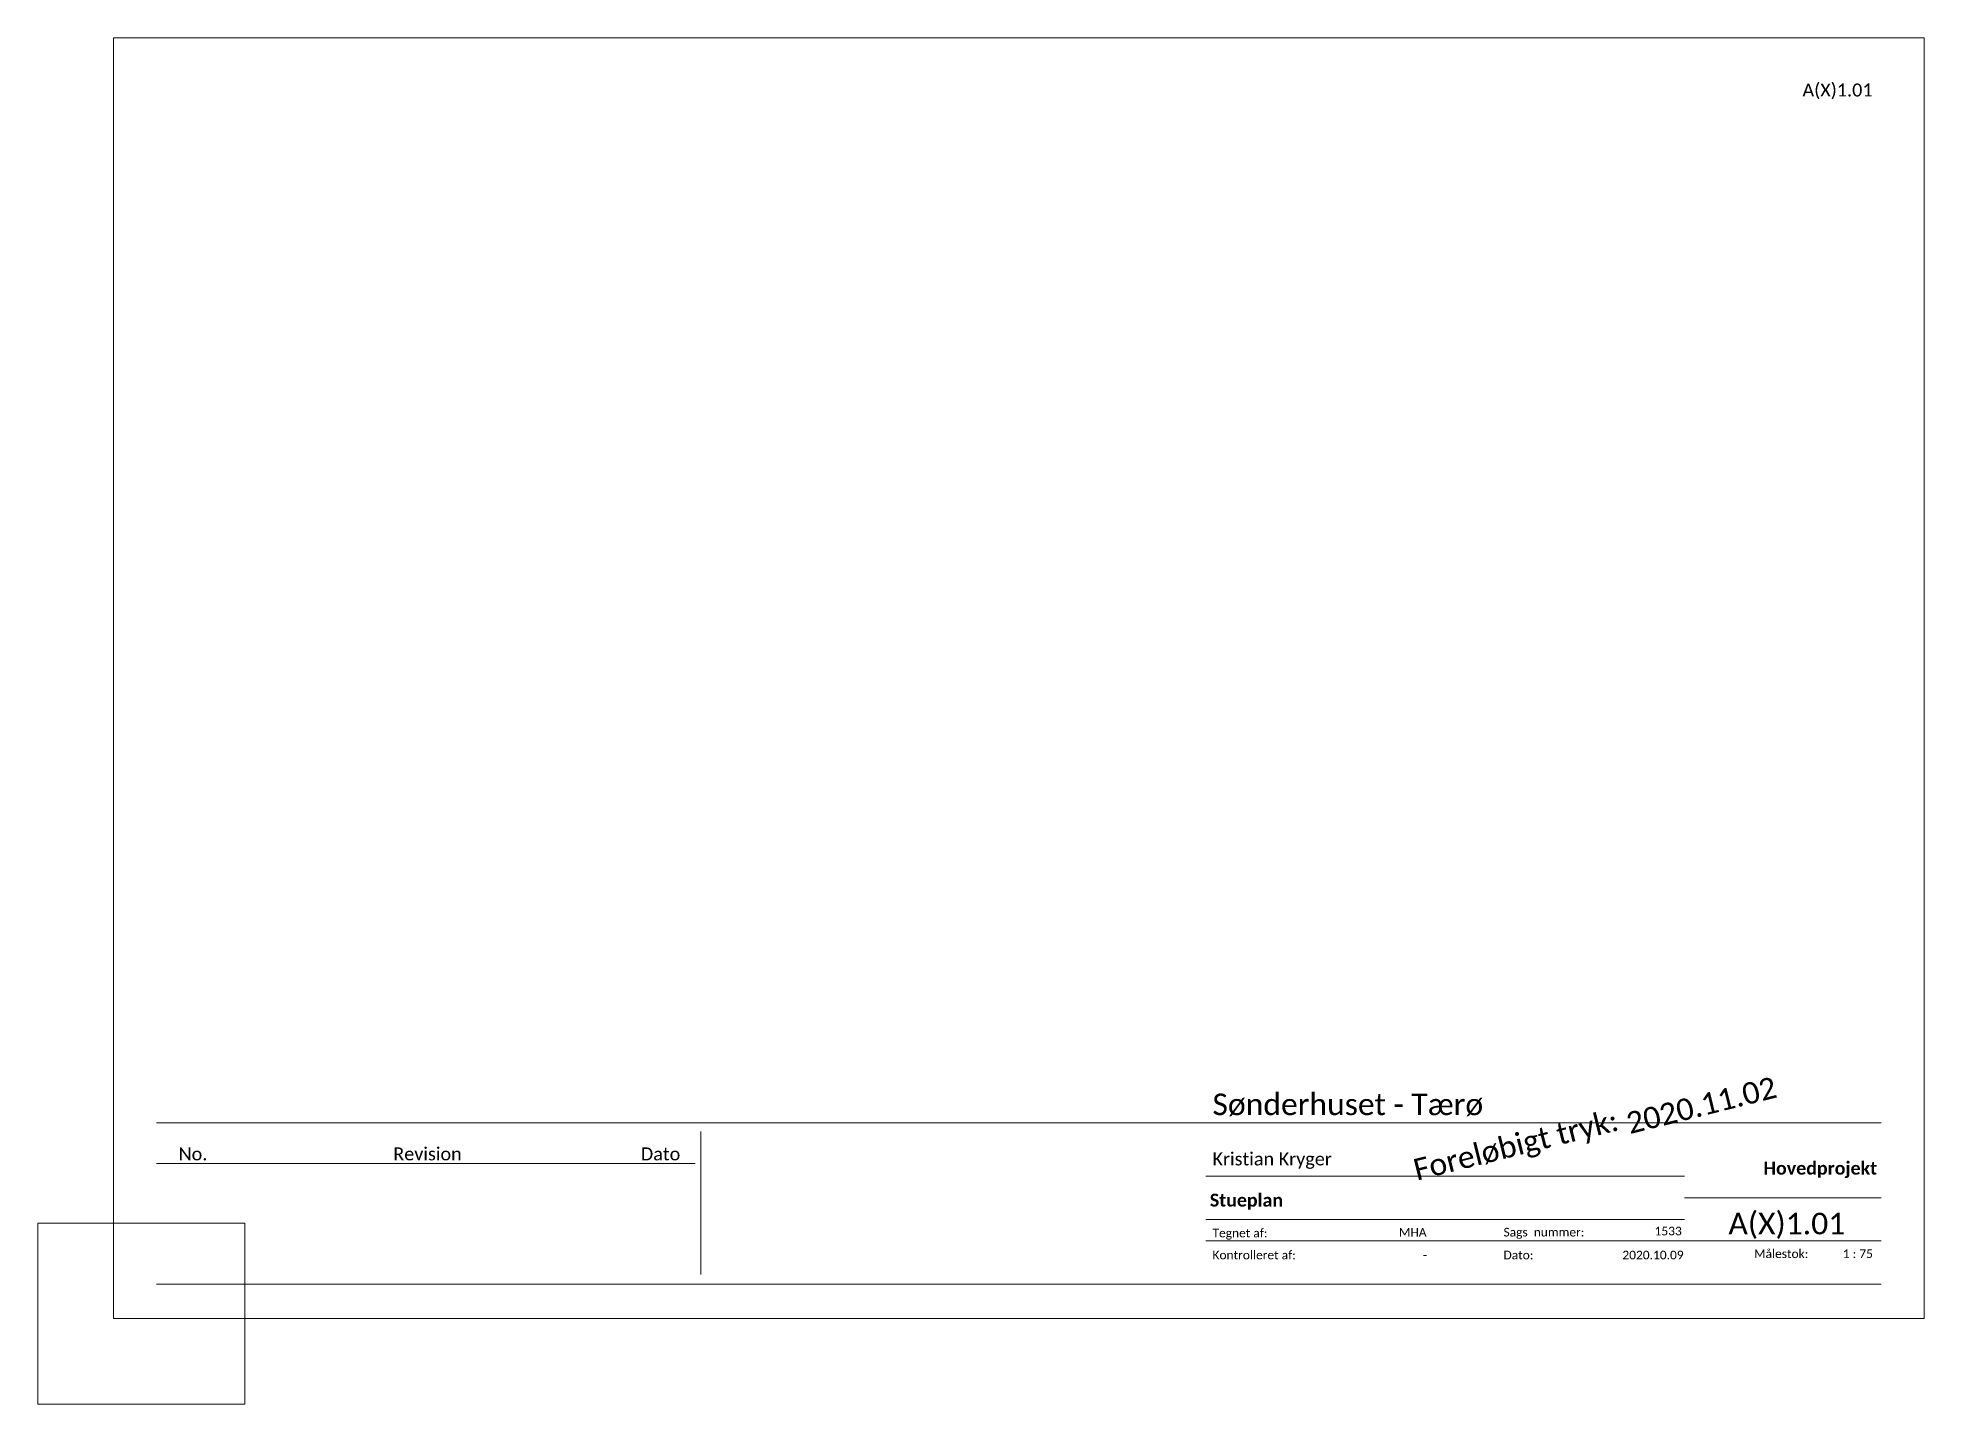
# Paper-space layout 'Layout1' of a CAD drawing. Header units: millimetres. Extents: x -13 to 425, y -8 to 309.
import ezdxf

# ---------------------------------------------------------------- set-up
doc = ezdxf.new("R2010")
doc.units = ezdxf.units.MM
doc.header["$LTSCALE"] = 100
for name, color, linetype, lineweight in [('A09-H', 2, 'Continuous', 13), ('A09-H--', 1, 'Continuous', 9), ('A88--T-', 8, 'Continuous', 9)]:
    doc.layers.add(name, color=color, linetype=linetype, lineweight=lineweight)
doc.styles.add('Calibri_3', font='calibri.ttf', dxfattribs={"height": 2})
doc.styles.add('Calibri_4', font='calibri.ttf', dxfattribs={"height": 5})
doc.styles.add('Calibri_5', font='calibri.ttf', dxfattribs={"height": 3})
doc.styles.add('Calibri_B', font='calibrib.ttf', dxfattribs={"height": 3})

# ---------------------------------------------------------------- blocks, each defined once
blk = doc.blocks.new('A3 TEGNINGSHOVED - A3-1003115-Stueplan')
at = {"layer": 'A09-H', "lineweight": 9}
for p, q in [((2.79, 295), (2.79, -2)), ((422.79, 295), (2.79, 295)), ((422.79, -2), (422.79, 295)), ((256.18, 31), (367.19, 31)), ((367.19, 26), (412.79, 26)), ((256.18, 21), (367.19, 21)), ((412.79, 16), (256.18, 16)), ((2.79, -2), (422.79, -2))]:
    blk.add_line(p, q, dxfattribs=at)
at = {"layer": 'A09-H'}
for p, q in [((12.79, 43.41), (300.97, 43.41)), ((139.06, 41.36), (139.06, 8.23)), ((300.97, 43.41), (412.79, 43.41)), ((12.79, 34), (137.68, 34)), ((412.79, 6), (12.79, 6))]:
    blk.add_line(p, q, dxfattribs=at)
at = {"layer": 'A09-H--', "insert": (303.88, 34.83), "char_height": 5, "width": 60.0464, "attachment_point": 1, "rotation": 14, "style": 'Calibri_4'}
blk.add_mtext('Foreløbigt tryk:', dxfattribs=at)
at = {"layer": 'A09-H--', "char_height": 2, "attachment_point": 1, "style": 'Calibri_3'}
for s, insert, width in [('Tegnet af:', (257.7, 18.84), 15.7932), ('Sags  nummer:', (325.2, 19.04), 23.1688), ('Kontrolleret af:', (257.7, 13.74), 23.8903), ('Dato:', (325.2, 13.74), 8.5781), ('Målestok:', (383.32, 14.04), 15.5527)]:
    blk.add_mtext(s, dxfattribs=dict(at, insert=insert, width=width))

psp = doc.layouts.get("Layout1")

# ---------------------------------------------------------------- block references
at = {"layer": 'A09-H--'}
psp.add_blockref('A3 TEGNINGSHOVED - A3-1003115-Stueplan', (1.92, 14.23), dxfattribs=at)

# ---------------------------------------------------------------- texts
at = {"layer": 'A09-H--', "attachment_point": 1}
for s, insert, char_height, width, style in [('A(X)1.01', (396.47, 298.61), 3, 20.2025, 'Calibri_5'), ('Sønderhuset - Tærø', (259.62, 64.41), 5, 77.6033, 'Calibri_4'), ('Kristian Kryger', (259.62, 50.75), 3, 34.1519, 'Calibri_5'), ('Hovedprojekt', (387.41, 48.61), 3, 32.9494, 'Calibri_B'), ('Stueplan', (259, 41.2), 3, 21.3249, 'Calibri_B'), ('A(X)1.01', (379.29, 36.77), 5, 33.3502, 'Calibri_4'), ('MHA', (302.86, 33.23), 2, 7.9367, 'Calibri_3'), ('1533', (362.15, 33.53), 2, 7.6962, 'Calibri_3'), ('-', (308.42, 27.97), 2, 1.2025, 'Calibri_3'), ('2020.10.09', (354.69, 27.97), 2, 17.3164, 'Calibri_3'), ('1 : 75', (405.82, 28.27), 2, 8.5781, 'Calibri_3')]:
    psp.add_mtext(s, dxfattribs=dict(at, insert=insert, char_height=char_height, width=width, style=style))
at = {"layer": 'A09-H--', "insert": (355.18, 59.84), "char_height": 5, "width": 43.9325, "attachment_point": 1, "rotation": 14, "style": 'Calibri_4'}
psp.add_mtext('2020.11.02', dxfattribs=at)
at = {"layer": 'A88--T-', "char_height": 3, "attachment_point": 2, "line_spacing_factor": 1.158048, "style": 'Calibri_5'}
for s, insert, width in [('No.', (23.15, 51.92), 8.1374), ('Revision', (77.54, 51.92), 19.3264), ('Dato', (131.6, 51.92), 11.1042)]:
    psp.add_mtext(s, dxfattribs=dict(at, insert=insert, width=width))

# ---------------------------------------------------------------- viewports
at = {"layer": '0'}
psp.add_viewport(center=(11.14, 13.35), size=(48.01, 41.9741), view_center_point=(11.14, 13.35), view_height=41.9741, dxfattribs=at)

doc.saveas('drawing.dxf')
